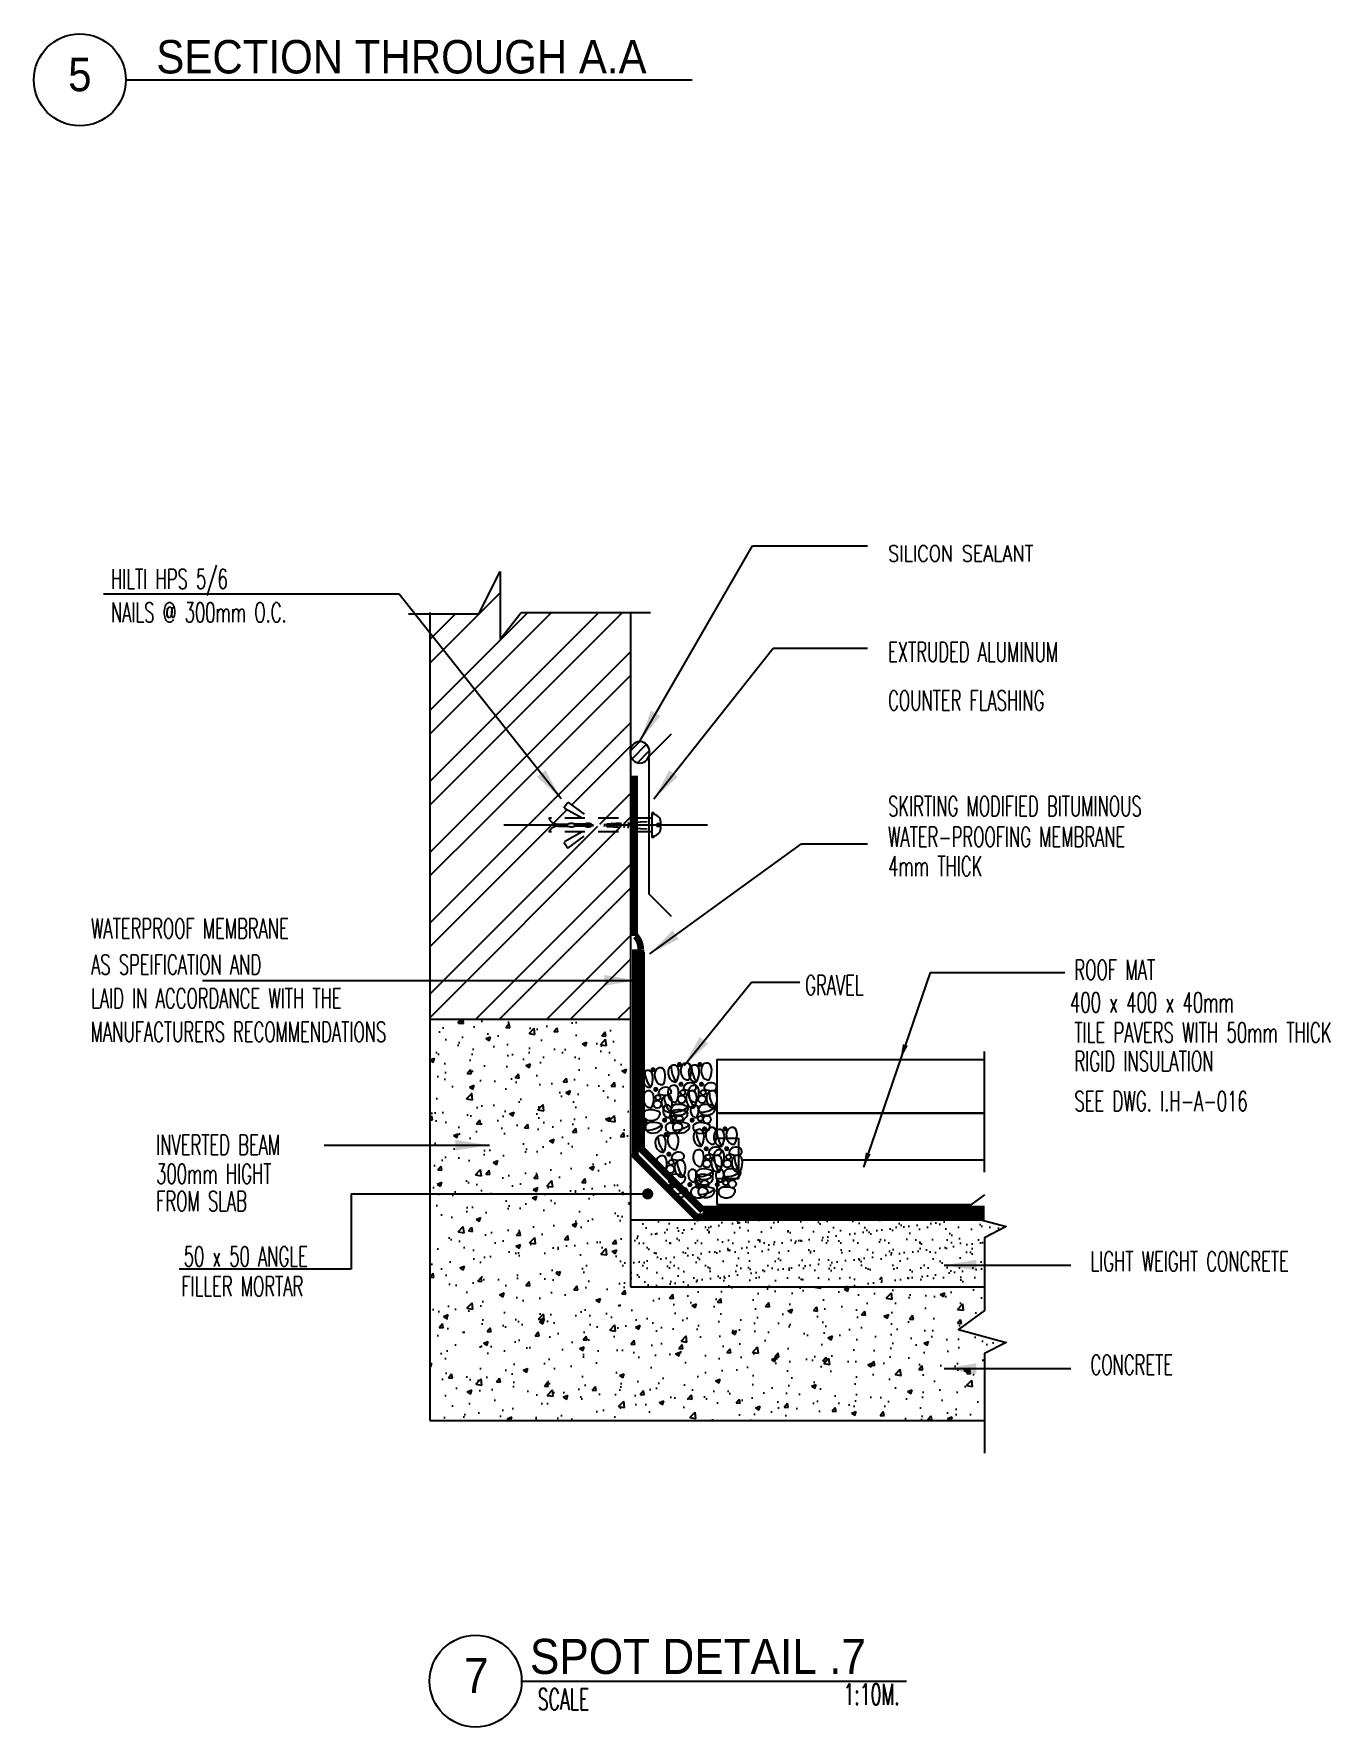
# Model space of a CAD drawing. Extents: x 418021.3 to 418070.1, y 43443.2 to 43479.4.
# Drawn here: x 418035.76 to 418045.46, y 43443.24 to 43455.9 of the extents above; entities that cross this region are included whole.
import ezdxf
from ezdxf.enums import TextEntityAlignment as Align

# ---------------------------------------------------------------- set-up
doc = ezdxf.new("R2010")
doc.units = 0
doc.header["$MEASUREMENT"] = 0
doc.linetypes.add('CENTER2', pattern=[1.125, 0.75, -0.125, 0.125, -0.125])
doc.linetypes.add('HIDDEN', pattern=[0.375, 0.25, -0.125])
doc.layers.get('0').update_dxf_attribs({"linetype": 'CONTINUOUS'})
for name, color, linetype in [('AXIS', 11, 'CENTER2'), ('Axisname', 6, 'CONTINUOUS'), ('DIM', 4, 'CONTINUOUS'), ('Insu', 2, 'CONTINUOUS'), ('PAVER', 2, 'CONTINUOUS'), ('RC', 3, 'CONTINUOUS'), ('ST-NO', 7, 'CONTINUOUS'), ('TEXT', 4, 'CONTINUOUS'), ('TXT', 2, 'CONTINUOUS'), ('TXT1', 2, 'CONTINUOUS'), ('TXT2', 6, 'CONTINUOUS')]:
    doc.layers.add(name, color=color, linetype=linetype)
doc.styles.add('ROMANS', font='ROMANS.shx', dxfattribs={"width": 0.6})
doc.styles.add('TTXT', font='swisse.ttf', dxfattribs={"width": 0.6})
doc.linetypes.add('BATTING', pattern='A,0.0001,-0.1,[134,ltypeshp.shx,S=0.1,R=0,X=-0.1,Y=0],-0.2,[134,ltypeshp.shx,S=0.1,R=180,X=0.1,Y=0],-0.1', length=0.4001)
pattern_1 = [(45, (418385.2214, 44217.3604), (-0.26516504, 0.26516504), []), (45, (418385.3982, 44217.3604), (-0.26516504, 0.26516504), [])]

# ---------------------------------------------------------------- blocks, each defined once
blk = doc.blocks.new('ARROW')
blk.add_solid([(0.12, -0.02), (0.12, 0.02), (0, 0)])
blk = doc.blocks.new('GRAVEL')
at = {"const_width": 0.0187}
for points in [[(0.003, 0.031, 1), (0.022, 0.031, 1)], [(0.151, 0.02, 1), (0.17, 0.02, 1)]]:
    blk.add_lwpolyline(points, format="xyb", close=True, dxfattribs=at)
for centre, radius in [((-0.099, 0.043), 0.0287), ((-0.051, 0.027), 0.0185)]:
    blk.add_circle(centre, radius)
for centre in [(0.126, -0.099), (-0.085, -0.201)]:
    blk.add_arc(centre, 0.185, 79.7338, 118.56)
for points, start_tangent, end_tangent in [([(-0.109, 0.084), (-0.109, 0.109), (0.01, 0.109), (0.01, 0.075), (-0.109, 0.084)], (-0.79246, 0.609924), (-0.79246, 0.609924)), ([(-0.171, -0.044), (-0.171, -0.019), (-0.052, -0.019), (-0.052, -0.053), (-0.171, -0.044)], (-0.79246, 0.609924), (-0.79246, 0.609924)), ([(-0.027, 0.013), (-0.009, 0.013), (-0.009, -0.076), (-0.034, -0.076), (-0.027, 0.013)], (0.609924, 0.79246), (0.609924, 0.79246)), ([(0.041, 0.059), (0.041, 0.083), (0.16, 0.083), (0.16, 0.05), (0.041, 0.059)], (-0.79246, 0.609924), (-0.79246, 0.609924)), ([(0.041, -0.036), (0.041, -0.011), (0.16, -0.011), (0.16, -0.045), (0.041, -0.036)], (-0.79246, 0.609924), (-0.79246, 0.609924))]:
    blk.add_spline(points, degree=3, dxfattribs=dict(start_tangent=start_tangent, end_tangent=end_tangent))

msp = doc.modelspace()

# ---------------------------------------------------------------- hatches: boundary and pattern name
h = msp.add_hatch()
h.set_pattern_fill('ANSI32', color=256, style=0)
h.set_pattern_definition(pattern_1)
h.paths.add_polyline_path([(418040.2225, 43451.5738), (418039.4054, 43451.5738), (418039.2477, 43451.3742), (418039.2477, 43451.8784), (418039.0899, 43451.5633), (418038.7225, 43451.5633), (418038.7225, 43449.9835), (418039.8583, 43449.9835), (418040.2225, 43450.0032), (418040.2225, 43450.0341), (418039.6124, 43450.0341, 0.2961288), (418039.6804, 43449.99), (418039.6805, 43449.99, -0.2966781), (418039.6124, 43450.0341), (418039.8608, 43450.0341), (418039.7244, 43450.1114), (418039.7553, 43450.1552), (418039.9192, 43450.0341), (418040.2225, 43450.0341)])
h = msp.add_hatch()
h.set_pattern_fill('ANSI31', color=256, scale=0.4, style=0)
h.set_pattern_definition([(45, (418133.97974, 43468.28146), (-0.03535534, 0.03535534), [])])
edge = h.paths.add_edge_path()
edge.add_ellipse((418040.2931, 43450.5273), major_axis=(0, 0.0834), ratio=0.8471268, start_angle=0, end_angle=360)
h = msp.add_hatch()
h.set_pattern_fill('ANSI32', color=256, style=0)
h.set_pattern_definition(pattern_1)
h.paths.add_polyline_path([(418040.2225, 43449.9316), (418039.9192, 43449.9316), (418039.7553, 43449.8106), (418039.7244, 43449.8544), (418039.8608, 43449.9316), (418039.6124, 43449.9316, -0.2966781), (418039.6805, 43449.9757), (418039.6804, 43449.9757, 0.2961288), (418039.6124, 43449.9316), (418040.2225, 43449.9316), (418040.2225, 43449.9626), (418039.8477, 43449.9829), (418039.2749, 43449.9829), (418039.2749, 43449.9835), (418038.7225, 43449.9835), (418038.7225, 43448.8212), (418040.2225, 43448.8212)])
h.paths.add_polyline_path([(418040.2225, 43448.8212), (418038.7225, 43448.8212), (418038.7225, 43448.5299), (418040.2225, 43448.5299)])
h = msp.add_hatch()
h.set_pattern_fill('AR-SAND', color=256, scale=0.075, style=0)
h.set_pattern_definition([(37.5, (418079.96633, 43454.46555), (-0.0047245, 0.14451178), [0, -0.114, 0, -0.1275, 0, -0.121875]), (7.5, (418079.96633, 43454.46555), (0.13273325, 0.211661), [0, -0.0615, 0, -0.10275, 0, -0.039375]), (327.5, (418079.87408, 43454.46555), (0.23356064, 0.00042443), [0, -0.0375, 0, -0.135, 0, -0.17625]), (317.5, (418079.87408, 43454.46555), (0.2254595, 0.0658257), [0, -0.01875, 0, -0.0885, 0, -0.10125])])
h.paths.add_polyline_path([(418042.8715, 43446.8977), (418043.0326, 43446.9806), (418042.8424, 43447.0319), (418040.2225, 43447.0319), (418040.2225, 43446.5299), (418042.8715, 43446.5299)])
at = {"layer": 'DIM', "linetype": 'Continuous'}
h = msp.add_hatch(dxfattribs=at)
h.set_pattern_fill('AR-CONC', color=11, scale=0.05, style=0)
h.set_pattern_definition([(50, (418080.09563, 43454.89125), (0.35863, -0.031376), [0.0375, -0.4125]), (355, (418080.09563, 43454.89125), (-0.0693757, 0.376096), [0.03, -0.33]), (100.4514, (418080.12552, 43454.88863), (0.2892547, 0.3447198), [0.03187, -0.350571]), (46.1842, (418080.09563, 43454.99125), (0.5336205, -0.0827595), [0.05625, -0.61875]), (96.6356, (418080.1401, 43454.98435), (0.4673314, 0.487059), [0.047805, -0.5258565]), (351.1842, (418080.09563, 43454.99125), (0.467331, 0.487059), [0.045, -0.495]), (21, (418080.14563, 43454.96625), (0.2984535, -0.2013094), [0.0375, -0.4125]), (326, (418080.14563, 43454.96625), (0.1216577, 0.362575), [0.03, -0.33]), (71.4514, (418080.1705, 43454.94947), (0.4201113, 0.1612652), [0.03187, -0.350571]), (37.5, (418080.09563, 43454.89125), (0.00607993, 0.16644693), [0, -0.326, 0, -0.335, 0, -0.33125]), (7.5, (418080.09563, 43454.89125), (0.1315348, 0.19720586), [0, -0.191, 0, -0.3185, 0, -0.12625]), (327.5, (418079.98413, 43454.89125), (0.2669112, -0.01127744), [0, -0.125, 0, -0.39, 0, -0.5175]), (317.5, (418079.93413, 43454.89125), (0.2915931, 0.0500525), [0, -0.1625, 0, -0.259, 0, -0.3675])])
h.paths.add_polyline_path([(418040.2225, 43448.5299), (418038.7225, 43448.5299), (418038.7225, 43447.2253), (418040.2225, 43447.2253)])
h = msp.add_hatch(dxfattribs=at)
h.set_pattern_fill('AR-CONC', color=11, scale=0.05, style=0)
h.set_pattern_definition([(50, (418079.96633, 43454.46555), (0.35863, -0.031376), [0.0375, -0.4125]), (355, (418079.96633, 43454.46555), (-0.0693757, 0.376096), [0.03, -0.33]), (100.4514, (418079.9962, 43454.46293), (0.2892547, 0.3447198), [0.03187, -0.350571]), (46.1842, (418079.96633, 43454.56555), (0.5336205, -0.0827595), [0.05625, -0.61875]), (96.6356, (418080.0108, 43454.55865), (0.4673314, 0.487059), [0.047805, -0.5258565]), (351.1842, (418079.96633, 43454.56555), (0.467331, 0.487059), [0.045, -0.495]), (21, (418080.01633, 43454.54055), (0.2984535, -0.2013094), [0.0375, -0.4125]), (326, (418080.01633, 43454.54055), (0.1216577, 0.362575), [0.03, -0.33]), (71.4514, (418080.0412, 43454.52377), (0.4201113, 0.1612652), [0.03187, -0.350571]), (37.5, (418079.96633, 43454.46555), (0.00607993, 0.16644693), [0, -0.326, 0, -0.335, 0, -0.33125]), (7.5, (418079.96633, 43454.46555), (0.1315348, 0.19720586), [0, -0.191, 0, -0.3185, 0, -0.12625]), (327.5, (418079.85483, 43454.46555), (0.2669112, -0.01127744), [0, -0.125, 0, -0.39, 0, -0.5175]), (317.5, (418079.80483, 43454.46555), (0.2915931, 0.0500525), [0, -0.1625, 0, -0.259, 0, -0.3675])])
h.paths.add_polyline_path([(418042.8715, 43446.3525), (418042.8715, 43446.5299), (418040.2225, 43446.5299), (418040.2225, 43447.2253), (418038.7225, 43447.2253), (418038.7225, 43445.5319), (418042.8715, 43445.5319), (418042.8715, 43446.0313), (418043.0326, 43446.114), (418042.676, 43446.2102)])

# ---------------------------------------------------------------- linework, layer by layer
at = {"linetype": 'HIDDEN', "ltscale": 0.6}
for p, q in [((418039.7244, 43450.1114), (418039.7553, 43450.1552)), ((418039.8608, 43450.0341), (418039.7244, 43450.1114)), ((418039.7553, 43450.1552), (418039.9192, 43450.0341)), ((418040.3827, 43450.0341), (418039.6124, 43450.0341)), ((418040.3827, 43449.9316), (418039.6124, 43449.9316)), ((418039.6804, 43449.99), (418039.7558, 43449.9901)), ((418039.6804, 43449.9757), (418039.7558, 43449.9757)), ((418039.8608, 43449.9316), (418039.7244, 43449.8544)), ((418039.7553, 43449.8106), (418039.9192, 43449.9316)), ((418039.8817, 43449.99), (418039.8062, 43449.9901)), ((418039.8817, 43449.9757), (418039.8062, 43449.9757)), ((418039.7244, 43449.8544), (418039.7553, 43449.8106))]:
    msp.add_line(p, q, dxfattribs=at)
for p, q in [((418040.398, 43450.0755), (418040.3827, 43450.0755)), ((418040.3827, 43450.0755), (418040.3827, 43449.8903)), ((418040.398, 43450.0755), (418040.398, 43450.0635)), ((418040.4204, 43449.9932), (418040.4204, 43449.9726)), ((418040.45, 43449.9932), (418040.4204, 43449.9932)), ((418040.45, 43449.9726), (418040.4204, 43449.9726)), ((418040.398, 43449.8903), (418040.3827, 43449.8903)), ((418040.398, 43449.9023), (418040.398, 43449.8903)), ((418040.3225, 43449.0319), (418040.3225, 43447.5734)), ((418040.3225, 43447.5734), (418040.7639, 43447.1319))]:
    msp.add_line(p, q)
at = {"color": 2, "linetype": 'HIDDEN', "ltscale": 0.3}
for q in [(418040.3827, 43450.0119), (418040.3827, 43449.9539)]:
    msp.add_line((418039.8477, 43449.9829), q, dxfattribs=at)
at = {"color": 1}
msp.add_lwpolyline([(418040.5296, 43449.2996), (418040.3638, 43449.4662), (418040.3638, 43450.4996), (418040.5296, 43450.6662)], dxfattribs=at)
for centre, start, end in [((418040.3884, 43450.002), 351.81741, 81.1556), ((418040.3884, 43449.9637), 278.8444, 8.18259)]:
    msp.add_arc(centre, 0.0622, start, end)
at = {"linetype": 'HIDDEN', "ltscale": 0.6}
for centre, start, end in [((418039.6804, 43450.0644), 204.01785, 270), ((418039.6804, 43449.9014), 90, 155.98215)]:
    msp.add_arc(centre, 0.0744, start, end, dxfattribs=at)
at = {"color": 2, "linetype": 'HIDDEN', "ltscale": 0.3}
for centre, radius, start, end in [((418040.0085, 43449.9847), 0.0232, 330.04002, 20.44205), ((418040.0249, 43449.9847), 0.0232, 330.04002, 20.44205), ((418040.0418, 43449.9847), 0.0232, 330.04002, 25.16874), ((418040.062, 43449.9847), 0.0232, 330.04002, 28.11322), ((418040.0815, 43449.9847), 0.0232, 318.44313, 31.01703), ((418040.0907, 43449.986), 0.0352, 329.27594, 19.67661), ((418040.1192, 43449.9861), 0.0343, 325.44026, 22.69808), ((418040.1448, 43449.9865), 0.0359, 323.54802, 23.43353), ((418040.1751, 43449.9871), 0.0365, 319.98417, 24.85916)]:
    msp.add_arc(centre, radius, start, end, dxfattribs=at)
msp.add_ellipse((418040.2931, 43450.5273), major_axis=(0, 0.0834), ratio=0.8471268)
at = {"linetype": 'HIDDEN', "ltscale": 0.6}
for centre, start_param, end_param in [((418039.781, 43449.9829), 6.9409633, 8.7669999), ((418039.781, 43449.9829), 3.7993707, 5.6254073), ((418039.907, 43449.9829), 6.9409633, 8.7669999), ((418039.907, 43449.9829), 3.7993707, 5.6254073)]:
    msp.add_ellipse(centre, major_axis=(0.0318, 0), ratio=0.3708986, start_param=start_param, end_param=end_param, dxfattribs=at)
at = {"layer": 'AXIS'}
msp.add_line((418040.7984, 43449.9829), (418039.2749, 43449.9829), dxfattribs=at)
at = {"layer": 'Axisname'}
msp.add_line((418036.4491, 43455.556), (418040.6843, 43455.556), dxfattribs=at)
at = {"layer": 'Insu', "linetype": 'BATTING', "ltscale": 1.5}
msp.add_lwpolyline([(418041.0532, 43447.4798), (418042.8607, 43447.4798)], dxfattribs=at)
at = {"layer": 'PAVER', "color": 2, "linetype": 'Continuous'}
for p, q in [((418040.2225, 43448.5299), (418038.7225, 43448.5299)), ((418040.8701, 43447.8289), (418040.8701, 43447.6432)), ((418042.8715, 43447.8289), (418040.8701, 43447.8289)), ((418040.8701, 43447.6432), (418041.0321, 43447.6432)), ((418041.0321, 43447.6432), (418041.0321, 43447.3385)), ((418040.8701, 43447.3385), (418040.8701, 43447.146)), ((418041.0321, 43447.3385), (418040.8701, 43447.3385)), ((418040.8701, 43447.146), (418042.7709, 43447.146))]:
    msp.add_line(p, q, dxfattribs=at)
msp.add_lwpolyline([(418042.8715, 43448.2289), (418040.8695, 43448.2289), (418040.8695, 43447.8289), (418042.8715, 43447.8289)], dxfattribs=at)
at = {"layer": 'RC', "color": 11}
for p, q in [((418039.0899, 43451.5633), (418039.2477, 43451.8784)), ((418039.2477, 43451.8784), (418039.2477, 43451.3742)), ((418038.5641, 43451.5633), (418039.0899, 43451.5633)), ((418039.2477, 43451.3742), (418039.4054, 43451.5738)), ((418039.4054, 43451.5738), (418040.3729, 43451.5738)), ((418042.8715, 43447.3874), (418042.8715, 43448.2913))]:
    msp.add_line(p, q, dxfattribs=at)
at = {"layer": 'RC'}
for p, q in [((418038.7225, 43451.5738), (418038.7225, 43445.5319)), ((418040.2225, 43451.5738), (418040.2225, 43446.5299)), ((418040.2225, 43447.0319), (418042.8715, 43447.0319)), ((418040.2225, 43446.5299), (418042.8715, 43446.5299)), ((418038.7225, 43445.5319), (418042.8715, 43445.5319))]:
    msp.add_line(p, q, dxfattribs=at)
at = {"layer": 'RC', "color": 2}
msp.add_line((418040.2225, 43447.5225), (418040.7131, 43447.0319), dxfattribs=at)
at = {"layer": 'RC', "color": 4}
msp.add_line((418040.7639, 43447.1319), (418042.8715, 43447.1319), dxfattribs=at)
at = {"layer": 'RC', "color": 11, "linetype": 'HIDDEN', "ltscale": 0.7, "const_width": 0.05}
for points in [[(418040.2541, 43450.3517), (418040.2541, 43449.1543)], [(418040.3023, 43449.0554), (418040.3023, 43447.5797)], [(418040.2828, 43447.5797), (418040.7639, 43447.0986)], [(418040.7639, 43447.0986), (418042.8715, 43447.0986)]]:
    msp.add_lwpolyline(points, dxfattribs=at)
msp.add_lwpolyline([(418040.3, 43449.0554, 0.1798299), (418040.262, 43449.1543, 0.4162438)], format="xyb", dxfattribs=at)
at = {"layer": 'RC', "color": 4, "linetype": 'HIDDEN', "ltscale": 0.7, "const_width": 0.05}
msp.add_lwpolyline([(418040.259, 43449.0554), (418040.259, 43447.5096), (418040.7125, 43447.0561), (418042.8715, 43447.0561)], dxfattribs=at)
at = {"layer": 'RC', "color": 11}
msp.add_lwpolyline([(418042.8715, 43447.2192), (418042.676, 43447.0768), (418043.0326, 43446.9806), (418042.8715, 43446.8977), (418042.8715, 43446.3525), (418042.676, 43446.2102), (418043.0326, 43446.114), (418042.8715, 43446.0313), (418042.8715, 43445.2863)], dxfattribs=at)
at = {"layer": 'TEXT', "color": 4}
for p, q in [((418040.2931, 43450.6107), (418041.1363, 43452.071)), ((418041.1363, 43452.071), (418041.9945, 43452.071)), ((418038.4929, 43451.7089), (418036.2826, 43451.7089)), ((418039.7038, 43450.1802), (418038.4929, 43451.7089)), ((418040.3974, 43450.1802), (418041.2902, 43451.3073)), ((418041.2902, 43451.3073), (418041.9945, 43451.3073)), ((418040.3668, 43449.0208), (418041.5011, 43449.8425)), ((418041.5011, 43449.8425), (418041.9945, 43449.8425)), ((418037.0225, 43448.8212), (418040.2828, 43448.8212)), ((418040.6239, 43448.1851), (418041.1294, 43448.8076)), ((418041.1294, 43448.8076), (418041.4892, 43448.8076)), ((418042.4635, 43448.8819), (418041.9659, 43447.4256)), ((418042.4635, 43448.8819), (418043.4711, 43448.8819)), ((418037.9319, 43447.589), (418039.1685, 43447.589)), ((418038.1345, 43447.2253), (418040.352, 43447.2253)), ((418038.1345, 43447.2253), (418038.1345, 43446.662)), ((418038.1345, 43446.662), (418036.8474, 43446.662)), ((418042.5702, 43446.692), (418043.5172, 43446.692)), ((418042.5702, 43445.9188), (418043.5172, 43445.9188))]:
    msp.add_line(p, q, dxfattribs=at)
at = {"layer": 'TEXT', "color": 4, "const_width": 0.0414}
msp.add_lwpolyline([(418040.3313, 43447.2253, 1), (418040.3727, 43447.2253, 1)], format="xyb", close=True, dxfattribs=at)
at = {"layer": 'TXT', "color": 2, "linetype": 'Continuous', "extrusion": (0, 0, -1)}
for points in [[(-418042.2604, 43448.3457), (-418042.2404, 43448.2289), (-418042.2969, 43448.3326)], [(-418041.9831, 43447.5344), (-418041.9631, 43447.4176), (-418042.0197, 43447.5213)]]:
    msp.add_solid(points, dxfattribs=at)
at = {"layer": 'TXT2'}
msp.add_line((418039.409, 43443.5818), (418042.2882, 43443.5818), dxfattribs=at)
for centre in [(418036.1053, 43455.556), (418039.0652, 43443.5818)]:
    msp.add_circle(centre, 0.3438, dxfattribs=at)

# ---------------------------------------------------------------- block references
for p, rotation in [((418040.445, 43448.0015), 102.1106480513505), ((418040.6334, 43448.0375), 98.83340072600511), ((418040.7861, 43448.0375), 98.83340072600511), ((418040.4858, 43447.8089), 188.8334007250532), ((418040.6913, 43447.8089), 188.8334007250532), ((418040.5428, 43447.5162), 102.1106480513505), ((418040.8221, 43447.5559), 98.83340072600511), ((418040.9749, 43447.5559), 98.83340072600511), ((418040.6746, 43447.3274), 188.8334007250532), ((418040.8801, 43447.3274), 188.8334007250532)]:
    msp.add_blockref('GRAVEL', p, dxfattribs=dict(rotation=rotation))
at = {"layer": 'TEXT', "color": 4, "yscale": 2, "zscale": 2}
for p, xscale, rotation in [((418040.2931, 43450.6107), 1.999999999990678, 60.26748932251414), ((418039.7038, 43450.1802), -2.000000000007654, 308.1176693077861), ((418040.3974, 43450.1802), 2.000000000007654, 51.88233069221398), ((418040.3668, 43449.0208), 1.999999999981505, 36.18377378701842), ((418040.2675, 43448.8218), 1.999999999985917, 179.9732821147265), ((418040.6239, 43448.1851), 2.000000000007654, 51.88233069221398), ((418039.1532, 43447.5896), 1.999999999985917, 179.9732821147265), ((418042.5702, 43446.692), 2.000000000028499, 0.1025673499002034), ((418042.5702, 43445.9188), 2.000000000028499, 0.1025673499002034)]:
    msp.add_blockref('ARROW', p, dxfattribs=dict(at, xscale=xscale, rotation=rotation))

# ---------------------------------------------------------------- texts
at = {"layer": 'ST-NO', "color": 2, "style": 'ROMANS', "width": 0.6}
for s, p in [('SCALE', (418039.7223, 43443.447)), ('1:10M.', (418042.0266, 43443.4836))]:
    msp.add_text(s, height=0.1575, dxfattribs=at).set_placement(p, align=Align.MIDDLE)
at = {"layer": 'TXT', "style": 'ROMANS'}
for s, height, width, p in [('SILICON SEALANT', 0.12, 0.8, (418042.1502, 43451.954)), ('HILTI HPS 5/6', 0.148966, 0.6, (418036.3382, 43451.7491)), ('NAILS @ 300mm O.C.', 0.148966, 0.6, (418036.3382, 43451.4995)), ('EXTRUDED ALUMINUM', 0.148966, 0.6, (418042.1502, 43451.2033)), ('COUNTER FLASHING', 0.148966, 0.6, (418042.1502, 43450.8408)), ('SKIRTING MODIFIED BITUMINOUS', 0.148966, 0.6, (418042.1502, 43450.0496)), ('WATER-PROOFING MEMBRANE', 0.148966, 0.6, (418042.1502, 43449.8203)), ('4mm THICK', 0.14897, 0.6, (418042.1502, 43449.6018)), ('WATERPROOF MEMBRANE ', 0.148966, 0.6, (418036.1903, 43449.1353)), ('AS SPEIFICATION AND ', 0.148966, 0.6, (418036.1903, 43448.8652)), ('GRAVEL', 0.14897, 0.6, (418041.5302, 43448.7117)), ('LAID IN ACCORDANCE WITH THE', 0.148966, 0.6, (418036.1903, 43448.6134)), ('MANUFACTURERS RECOMMENDATIONS', 0.148966, 0.6, (418036.1865, 43448.3623)), ('INVERTED BEAM', 0.148966, 0.6, (418036.6768, 43447.5177)), ('300mm HIGHT', 0.148966, 0.6, (418036.6768, 43447.3019)), ('FROM SLAB', 0.14897, 0.6, (418036.6768, 43447.0971)), ('50 x 50 ANGLE', 0.148966, 0.6, (418036.8827, 43446.6833)), ('LIGHT WEIGHT CONCRETE', 0.148966, 0.6, (418043.6637, 43446.6465)), ('FILLER MORTAR', 0.148966, 0.6, (418036.8647, 43446.4597)), ('CONCRETE', 0.14897, 0.6, (418043.6637, 43445.8733))]:
    msp.add_text(s, height=height, dxfattribs=dict(at, width=width)).set_placement(p)
at = {"layer": 'TXT', "color": 2, "style": 'ROMANS', "width": 0.6}
for s, p in [('ROOF MAT ', (418043.5423, 43448.8253)), (' 400 x 400 x 40mm', (418043.4486, 43448.5826)), ('TILE PAVERS WITH 50mm THICK', (418043.5423, 43448.3567)), ('RIGID INSULATION', (418043.5431, 43448.1424)), ('SEE DWG. I.H-A-016', (418043.5431, 43447.8434))]:
    msp.add_text(s, height=0.15, dxfattribs=at).set_placement(p)
at = {"layer": 'TXT1', "color": 6, "style": 'TTXT', "width": 0.9}
msp.add_text('SECTION THROUGH A.A', height=0.25, dxfattribs=at).set_placement((418038.5106, 43455.7288), align=Align.MIDDLE_CENTER)
for s, height, p in [('5', 0.25, (418036.0182, 43455.4711)), ('SPOT DETAIL .7', 0.262592, (418039.471, 43443.6357)), ('7', 0.2626, (418038.9785, 43443.4924))]:
    msp.add_text(s, height=height, dxfattribs=at).set_placement(p)

doc.saveas('drawing.dxf')
